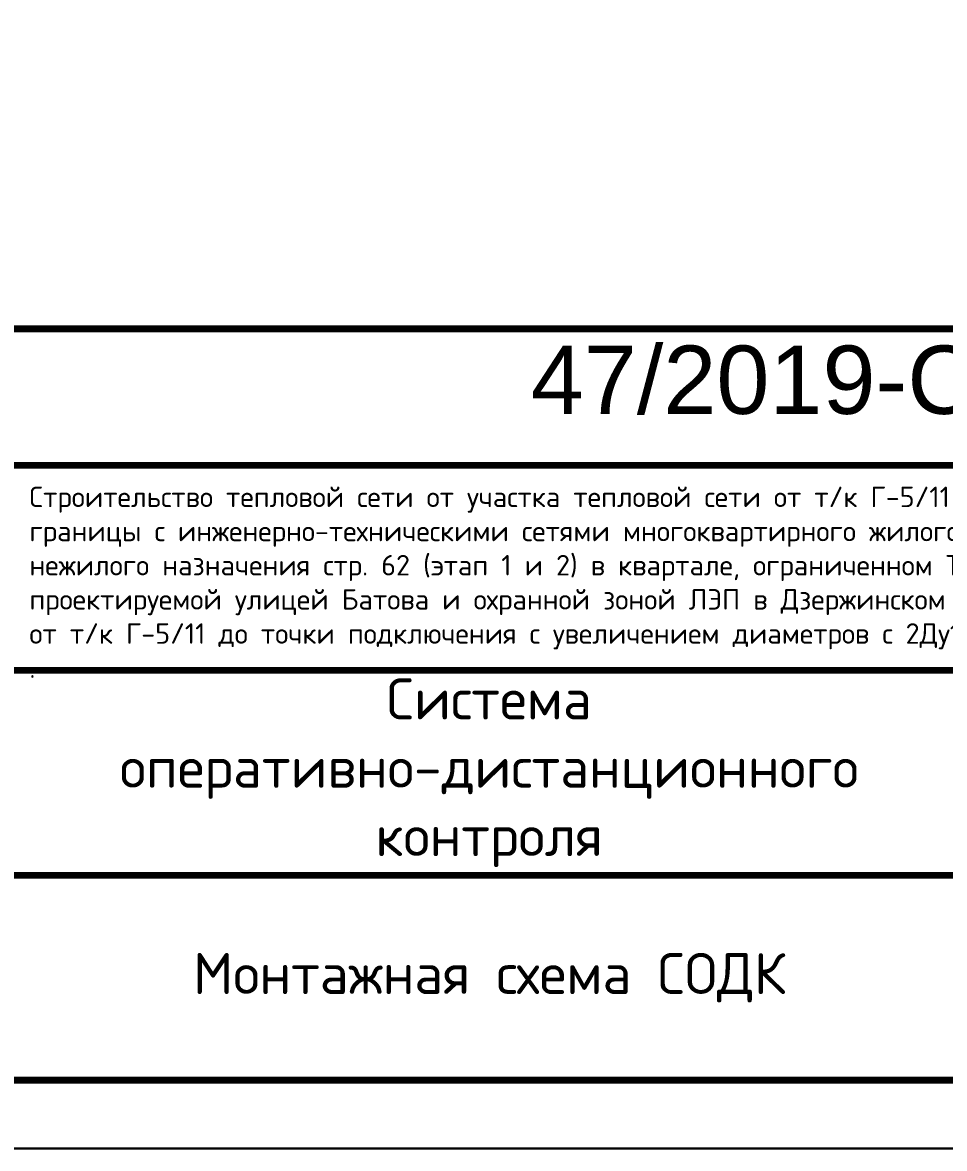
# Model space of a CAD drawing. Header units: millimetres. Extents: x -112426 to 6776, y 1218 to 38707.
# Drawn here: x 3385.8 to 3453.3, y 1401.2 to 1483.6 of the extents above; entities that cross this region are included whole.
import ezdxf

# ---------------------------------------------------------------- set-up
doc = ezdxf.new("R2010")
doc.units = ezdxf.units.MM
doc.styles.add('-ISOCPEUR-', font='isocpeur.ttf')
doc.styles.get("Standard").update_dxf_attribs({"font": 'arial.ttf'})

msp = doc.modelspace()

# ---------------------------------------------------------------- linework, layer by layer
msp.add_line((1042.939, 1401.16), (6319.699, 1401.16))
msp.add_lwpolyline([(2915.92, 1821.16), (3509.92, 1821.16), (3509.92, 1401.16), (2915.92, 1401.16)], close=True)
at = {"const_width": 0.5}
msp.add_lwpolyline([(2935.92, 1816.16), (3504.92, 1816.16), (3504.92, 1406.16), (2935.92, 1406.16)], close=True, dxfattribs=at)
for points in [[(3319.92, 1406.16), (3319.92, 1461.16), (3504.92, 1461.16)], [(3384.92, 1451.16), (3504.92, 1451.16)], [(3319.92, 1436.16), (3504.92, 1436.16)], [(3384.92, 1421.16), (3504.92, 1421.16)]]:
    msp.add_lwpolyline(points, dxfattribs=at)

# ---------------------------------------------------------------- texts
at = {"insert": (3422.963, 1459.93), "char_height": 5, "width": 38.3472, "attachment_point": 1}
msp.add_mtext('47/2019-СОДК', dxfattribs=at)
at = {"style": '-ISOCPEUR-'}
for s, insert, char_height, width, attachment_point in [('Строительство тепловой сети от участка тепловой сети от т/к Г-5/11 до жилого дома 2-ой Брагинский пр., 10 до \\Pграницы с инженерно-техническими сетями многоквартирного жилого дома со встроенно-пристроенными помещениями \\Pнежилого назначения стр. 62 (этап 1 и 2) в квартале, ограниченном Тутаевским шоссе, проектируемой улицей Панина, \\Pпроектируемой улицей Батова и охранной зоной ЛЭП в Дзержинском районе г. Ярославля. Реконструкция тепловой сети \\Pот т/к Г-5/11 до точки подключения с увеличением диаметров с 2Ду125 на 2Ду150, связанная с подключением объекта\\P.', (3386.256, 1449.607), 1.5, 121.09165, 1), ('Система оперативно-дистанционного контроля ', (3419.92, 1428.66), 3, 70, 5), ('Монтажная схема СОДК', (3419.92, 1413.66), 3, 70, 5)]:
    msp.add_mtext(s, dxfattribs=dict(at, insert=insert, char_height=char_height, width=width, attachment_point=attachment_point))

doc.saveas('drawing.dxf')
